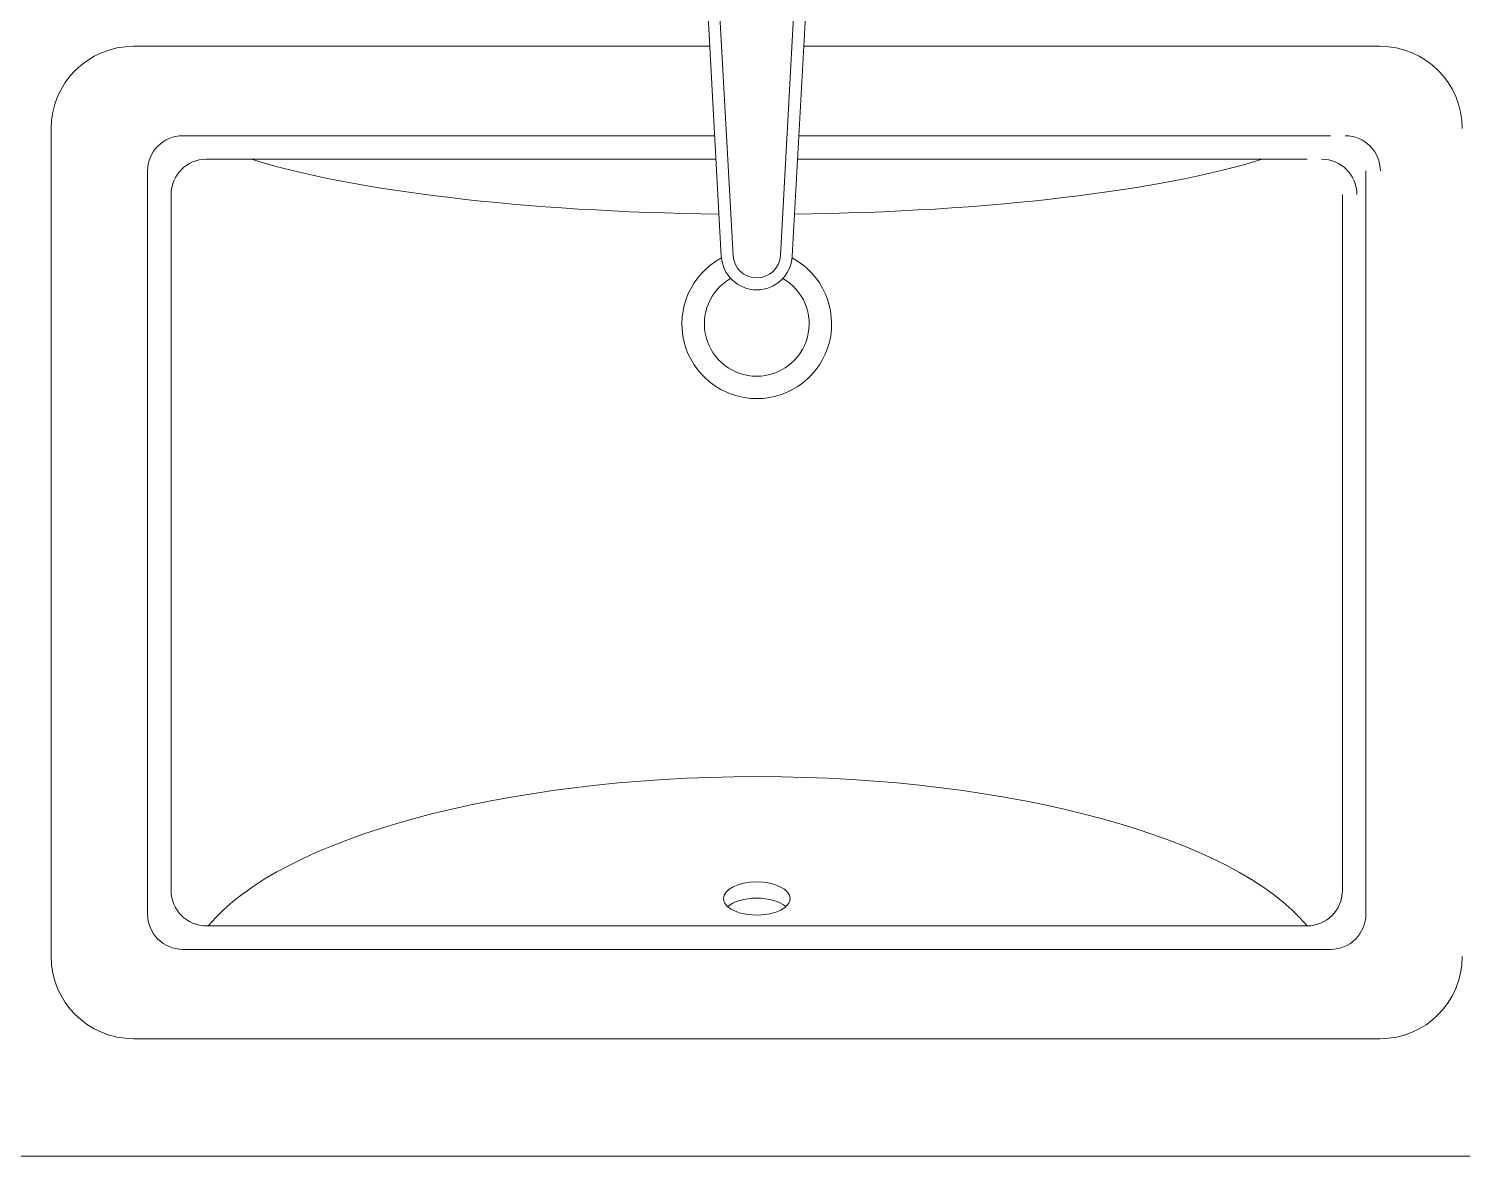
# Model space of a CAD drawing. Header units: inches. Extents: x 32 to 51.7, y 18.3 to 41.9.
# Drawn here: x 48.549 to 49.159, y 38.858 to 39.337 of the extents above; entities that cross this region are included whole.
import ezdxf

# ---------------------------------------------------------------- set-up
doc = ezdxf.new("R2010")
doc.units = ezdxf.units.IN
doc.header["$MEASUREMENT"] = 0
doc.layers.add('FURNITURE F 1 100', color=253, linetype='Continuous', lineweight=13)

msp = doc.modelspace()

# ---------------------------------------------------------------- linework, layer by layer
at = {"layer": 'FURNITURE F 1 100'}
for p, q in [((48.83673, 39.36434), (48.84354, 39.24043)), ((48.84856, 39.24071), (48.84175, 39.36462)), ((48.8754, 39.36352), (48.86865, 39.24071)), ((48.87367, 39.24043), (48.88048, 39.36434)), ((48.5936, 39.32972), (48.83863, 39.32972)), ((48.87858, 39.32972), (49.1236, 39.32972)), ((48.5586, 38.94272), (48.5586, 39.29472)), ((48.6146, 39.29172), (48.84072, 39.29172)), ((48.87649, 39.29172), (49.1026, 39.29172)), ((48.6246, 39.28172), (48.84127, 39.28172)), ((48.87594, 39.28172), (49.0926, 39.28172)), ((48.5996, 38.96072), (48.5996, 39.27672)), ((49.1176, 39.27672), (49.1176, 38.96072)), ((48.6096, 38.97072), (48.6096, 39.26672)), ((49.1076, 39.26672), (49.1076, 38.97072)), ((49.0926, 38.95572), (48.6246, 38.95572)), ((49.1026, 38.94572), (48.6146, 38.94572)), ((49.1236, 38.90772), (48.5936, 38.90772))]:
    msp.add_line(p, q, dxfattribs=at)
msp.add_lwpolyline([(48.3336, 38.85772), (50.43361, 38.85772)], dxfattribs=at)
for centre, radius, start, end in [((48.5936, 39.29472), 0.035, 90, 180), ((49.1236, 39.29472), 0.035, 0, 90), ((48.6146, 39.27672), 0.015, 90, 180), ((49.10876, 39.27672), 0.015, 360, 90), ((48.6246, 39.26672), 0.015, 90, 180), ((49.09876, 39.26672), 0.015, 360, 90), ((48.85861, 39.21172), 0.03183, 118.15049, 61.84951), ((48.85861, 39.24125), 0.01509, 183.14404, 356.85596), ((48.85861, 39.24126), 0.01006, 183.14404, 356.85596), ((48.8586, 39.21172), 0.02228, 119.88356, 60.10608), ((48.6246, 38.97072), 0.015, 180, 270), ((49.0926, 38.97072), 0.015, 270, 0), ((48.6146, 38.96072), 0.015, 180, 270), ((49.1026, 38.96072), 0.015, 270, 0), ((48.5936, 38.94272), 0.035, 180, 270), ((49.1236, 38.94272), 0.035, 270, 0)]:
    msp.add_arc(centre, radius, start, end, dxfattribs=at)
for points in [[(48.84255, 39.25835), (48.76024, 39.25938), (48.68654, 39.26823), (48.64374, 39.28172)], [(49.07346, 39.28172), (49.03066, 39.26823), (48.95698, 39.25938), (48.87466, 39.25835)], [(48.85899, 39.01916), (48.75036, 39.01908), (48.65639, 38.99302), (48.62552, 38.95588)], [(49.0926, 38.95572), (49.06185, 38.99295), (48.96777, 39.01908), (48.85899, 39.01916)]]:
    msp.add_open_spline(points, degree=3, dxfattribs=at)
for points, knots in [([(48.87074, 38.96372), (48.87202, 38.96478), (48.87275, 38.96601), (48.87275, 38.96733), (48.87275, 38.97121), (48.86641, 38.97437), (48.8586, 38.97437), (48.85079, 38.97437), (48.84446, 38.97121), (48.84446, 38.96733), (48.84446, 38.96595), (48.84526, 38.96465), (48.84664, 38.96356)], [0, 0, 0, 0, 1, 1, 1, 2, 2, 2, 3, 3, 3, 4, 4, 4, 4]), ([(48.87097, 38.96391), (48.86848, 38.96614), (48.86375, 38.96753), (48.8586, 38.96753), (48.85346, 38.96753), (48.84873, 38.96614), (48.84623, 38.96391)], [0, 0, 0, 0, 1, 1, 1, 2, 2, 2, 2]), ([(48.87074, 38.96372), (48.86827, 38.96166), (48.86376, 38.96028), (48.8586, 38.96028), (48.85357, 38.96028), (48.84915, 38.9616), (48.84664, 38.96356)], [0, 0, 0, 0, 1, 1, 1, 2, 2, 2, 2])]:
    msp.add_open_spline(points, degree=3, knots=knots, dxfattribs=at)

doc.saveas('drawing.dxf')
